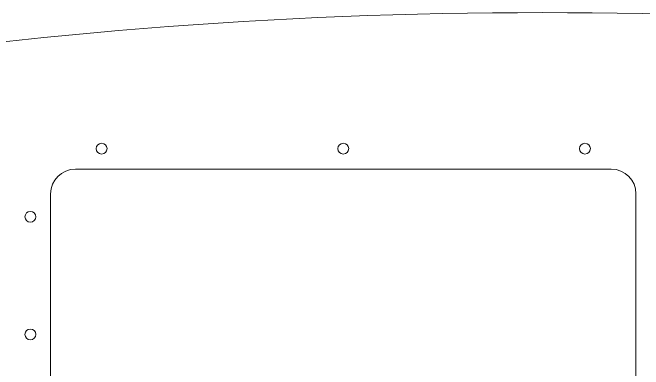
# Model space of a CAD drawing. Header units: millimetres. Extents: x 55 to 1590, y -38 to 207.
# Drawn here: x 648.3 to 851.9, y 92.1 to 207.3 of the extents above; entities that cross this region are included whole.
import ezdxf

# ---------------------------------------------------------------- set-up
doc = ezdxf.new("R2010")
doc.units = ezdxf.units.MM

msp = doc.modelspace()

# ---------------------------------------------------------------- linework, layer by layer
at = {"color": 7, "linetype": 'Continuous', "lineweight": 15}
for p, q in [((668.52, 156.78), (841.48, 156.78)), ((660.52, 58.02), (660.52, 148.78)), ((849.48, 148.78), (849.48, 58.02))]:
    msp.add_line(p, q, dxfattribs=at)
for centre in [(677, 163.4), (755, 163.4), (833, 163.4), (654, 141.4), (654, 103.4)]:
    msp.add_circle(centre, 1.75, dxfattribs=at)
for centre, radius, start, end in [((818.98, -1403.1), 1610.44, 71.85822, 108.69462), ((668.52, 148.78), 8, 90, 180), ((841.48, 148.78), 8, 0, 90)]:
    msp.add_arc(centre, radius, start, end, dxfattribs=at)

doc.saveas('drawing.dxf')
